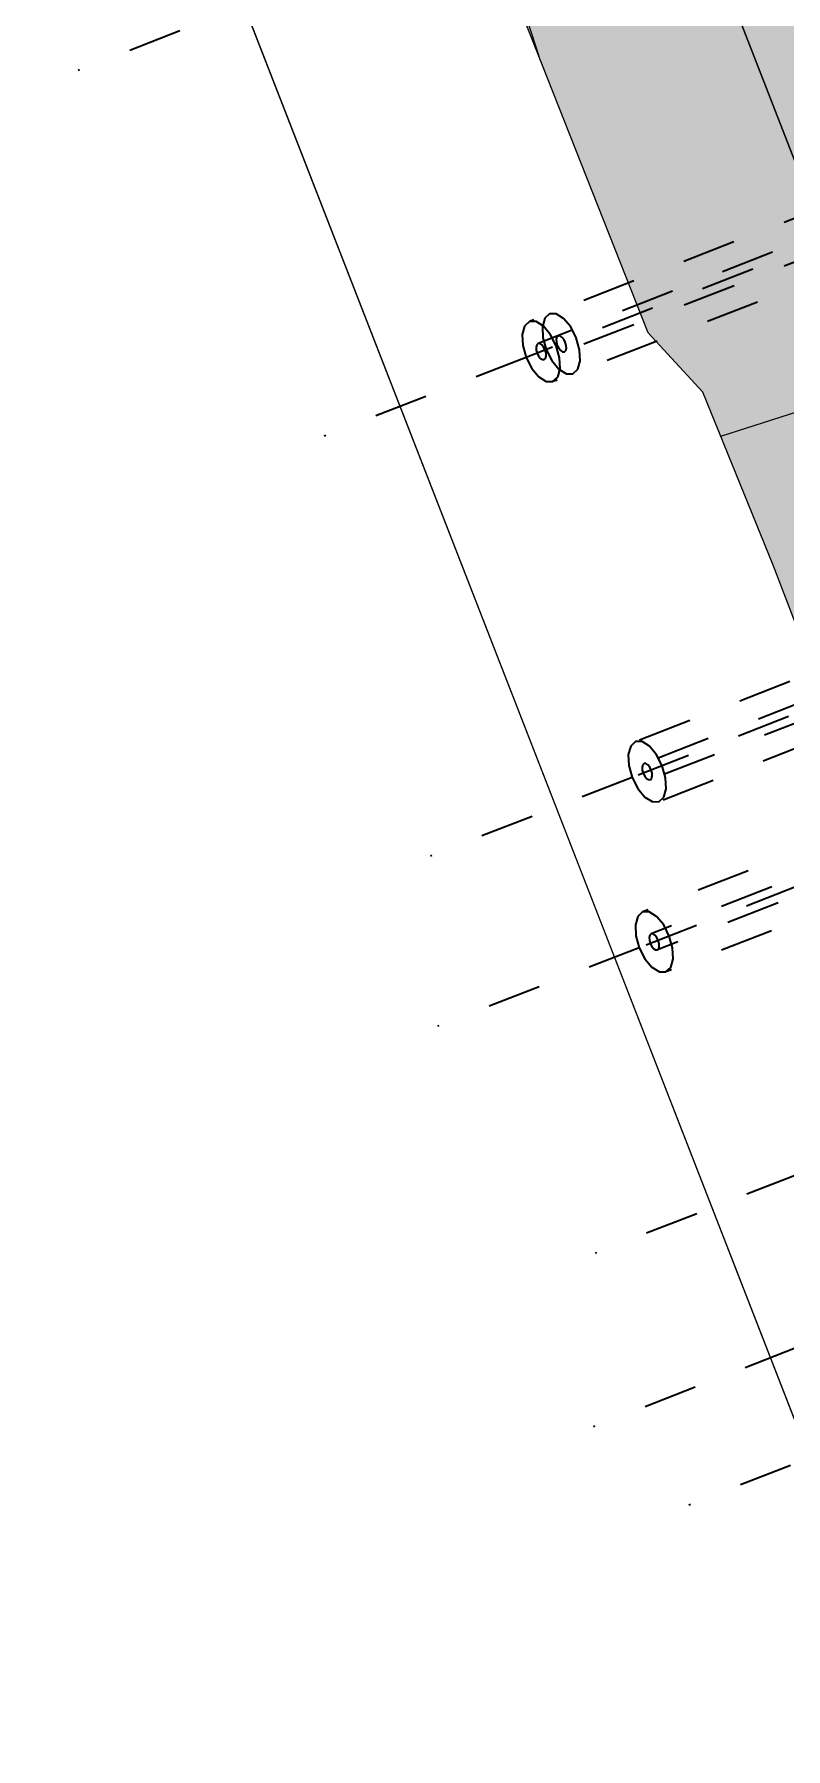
# Model space of a CAD drawing. Header units: metres. Extents: x 2688466 to 2688595, y 1221626 to 1221756.
# Drawn here: x 2688495.774 to 2688497.172, y 1221702.36 to 1221705.55 of the extents above; entities that cross this region are included whole.
import ezdxf

# ---------------------------------------------------------------- set-up
doc = ezdxf.new("R2010")
doc.units = ezdxf.units.M
doc.linetypes.add('AUSGEZOGEN', pattern=[0])
doc.linetypes.add('VERDECKT2_S2', pattern=[0.15, 0.1, -0.05])
for name, color, linetype, lineweight in [('Beton Ansicht', 7, 'AUSGEZOGEN', 35), ('Schnittbeschriftung', 7, 'AUSGEZOGEN', 50), ('Standard', 7, 'AUSGEZOGEN', 13), ('Tiefbau Global', 250, 'AUSGEZOGEN', 35)]:
    doc.layers.add(name, color=color, linetype=linetype, lineweight=lineweight)

msp = doc.modelspace()

# ---------------------------------------------------------------- hatches: boundary and pattern name
at = {"layer": 'Standard', "linetype": 'AUSGEZOGEN', "lineweight": 13, "transparency": 33554559}
h = msp.add_hatch(color=7, dxfattribs=at)
h.set_gradient(color1=(199, 199, 199), color2=(199, 199, 199), one_color=1)
h.paths.add_polyline_path([(2688495.6094, 1221709.3694), (2688497.5621, 1221704.3555), (2688498.3075, 1221704.6458), (2688496.8043, 1221708.5055), (2688496.3548, 1221709.6597)], flags=0)
h = msp.add_hatch(color=7, dxfattribs=at)
h.set_gradient(color1=(240, 240, 180), color2=(240, 240, 180), one_color=1)
h.paths.add_polyline_path([(2688495.347, 1221709.0867), (2688495.6992, 1221708.1323), (2688495.8812, 1221707.6517), (2688496.103, 1221707.0629), (2688496.3097, 1221706.5138), (2688496.3683, 1221706.3739), (2688496.3887, 1221706.3251), (2688496.4486, 1221706.1775), (2688496.9157, 1221704.995), (2688497.0174, 1221704.8846), (2688497.1483, 1221704.5624), (2688497.2711, 1221704.2422), (2688497.5621, 1221704.3555), (2688495.6094, 1221709.3694), (2688495.1745, 1221709.5762)], flags=0)
at = {"layer": 'Standard', "linetype": 'AUSGEZOGEN', "lineweight": 25, "transparency": 33554687}
h = msp.add_hatch(dxfattribs=at)
h.set_pattern_fill('MUSTER', scale=0.5025, angle=287.86, style=0, pattern_type=2)
h.set_pattern_definition([(287.86, (2688529.3088, 1221730.50666), (0.632397, -0.324171), [0.5025, -0.5025]), (17.86, (2688529.3088, 1221730.50666), (0.324171, 0.632397), [0.5025, -0.5025])])
h.paths.add_polyline_path([(2688497.5621, 1221704.3555), (2688495.6094, 1221709.3694), (2688495.1745, 1221709.5762), (2688495.347, 1221709.0867), (2688495.6992, 1221708.1323), (2688495.8812, 1221707.6517), (2688496.103, 1221707.0629), (2688496.3097, 1221706.5138), (2688496.3683, 1221706.3739), (2688496.3887, 1221706.3251), (2688496.4486, 1221706.1775), (2688496.9157, 1221704.995), (2688497.0174, 1221704.8846), (2688497.1483, 1221704.5624), (2688497.2711, 1221704.2422)], flags=0)

# ---------------------------------------------------------------- linework, layer by layer
at = {"layer": 'Beton Ansicht', "linetype": 'VERDECKT2_S2', "lineweight": 35, "transparency": 33554687}
for p, q in [((2688503.0739, 1221707.4358), (2688496.6887, 1221704.949)), ((2688502.9247, 1221707.3948), (2688496.7109, 1221704.9748)), ((2688503.0394, 1221707.4052), (2688496.7225, 1221704.945)), ((2688503.5133, 1221706.7484), (2688496.886, 1221704.1674)), ((2688503.3641, 1221706.7074), (2688496.9082, 1221704.1931)), ((2688503.3757, 1221706.6776), (2688496.9198, 1221704.1633)), ((2688498.38, 1221705.6721), (2688496.6949, 1221705.0158)), ((2688496.2307, 1221705.6292), (2688495.8551, 1221705.4829)), ((2688496.2307, 1221705.6292), (2688495.9112, 1221705.5048)), ((2688498.4236, 1221705.5603), (2688496.7385, 1221704.904)), ((2688501.1055, 1221705.4887), (2688496.8992, 1221703.8505)), ((2688501.0593, 1221705.4879), (2688496.9213, 1221703.8763)), ((2688501.071, 1221705.4581), (2688496.9329, 1221703.8465)), ((2688496.7324, 1221705.0304), (2688496.7233, 1221705.022)), ((2688496.7447, 1221705.0303), (2688496.7324, 1221705.0304)), ((2688496.7585, 1221705.0217), (2688496.7447, 1221705.0303)), ((2688496.6859, 1221705.0074), (2688496.6815, 1221704.9918)), ((2688496.6949, 1221705.0158), (2688496.6859, 1221705.0074)), ((2688496.7073, 1221705.0157), (2688496.6949, 1221705.0158)), ((2688496.7211, 1221705.0072), (2688496.7073, 1221705.0157)), ((2688496.7233, 1221705.022), (2688496.719, 1221705.0063)), ((2688496.719, 1221705.0063), (2688496.72, 1221704.9858)), ((2688496.7342, 1221704.9914), (2688496.7211, 1221705.0072)), ((2688496.7716, 1221705.006), (2688496.7585, 1221705.0217)), ((2688496.7821, 1221704.9854), (2688496.7716, 1221705.006)), ((2688496.6815, 1221704.9918), (2688496.6825, 1221704.9713)), ((2688496.6825, 1221704.9713), (2688496.6887, 1221704.949)), ((2688496.7085, 1221704.9726), (2688496.7073, 1221704.9684)), ((2688496.7073, 1221704.9684), (2688496.7076, 1221704.9629)), ((2688496.7109, 1221704.9748), (2688496.7085, 1221704.9726)), ((2688496.7142, 1221704.9748), (2688496.7109, 1221704.9748)), ((2688496.7178, 1221704.9725), (2688496.7142, 1221704.9748)), ((2688496.7213, 1221704.9683), (2688496.7178, 1221704.9725)), ((2688496.72, 1221704.9858), (2688496.7262, 1221704.9636)), ((2688496.7241, 1221704.9628), (2688496.7213, 1221704.9683)), ((2688496.7446, 1221704.9708), (2688496.7342, 1221704.9914)), ((2688496.7508, 1221704.9486), (2688496.7446, 1221704.9708)), ((2688496.7459, 1221704.9872), (2688496.7448, 1221704.983)), ((2688496.7448, 1221704.983), (2688496.745, 1221704.9775)), ((2688496.745, 1221704.9775), (2688496.7467, 1221704.9716)), ((2688496.7483, 1221704.9894), (2688496.7459, 1221704.9872)), ((2688496.7467, 1221704.9716), (2688496.7495, 1221704.9661)), ((2688496.7516, 1221704.9894), (2688496.7483, 1221704.9894)), ((2688496.7553, 1221704.9871), (2688496.7516, 1221704.9894)), ((2688496.7588, 1221704.9829), (2688496.7553, 1221704.9871)), ((2688496.7616, 1221704.9774), (2688496.7588, 1221704.9829)), ((2688496.7632, 1221704.9715), (2688496.7616, 1221704.9774)), ((2688496.7635, 1221704.966), (2688496.7632, 1221704.9715)), ((2688496.7883, 1221704.9632), (2688496.7821, 1221704.9854)), ((2688496.6887, 1221704.949), (2688496.3132, 1221704.8028)), ((2688496.6887, 1221704.949), (2688496.3506, 1221704.8174)), ((2688496.6887, 1221704.949), (2688496.6992, 1221704.9285)), ((2688496.7076, 1221704.9629), (2688496.7092, 1221704.957)), ((2688496.7092, 1221704.957), (2688496.712, 1221704.9515)), ((2688496.712, 1221704.9515), (2688496.7155, 1221704.9473)), ((2688496.7155, 1221704.9473), (2688496.7192, 1221704.945)), ((2688496.7192, 1221704.945), (2688496.7225, 1221704.945)), ((2688496.7225, 1221704.945), (2688496.7249, 1221704.9473)), ((2688496.7258, 1221704.9569), (2688496.7241, 1221704.9628)), ((2688496.7249, 1221704.9473), (2688496.7261, 1221704.9514)), ((2688496.7261, 1221704.9514), (2688496.7258, 1221704.9569)), ((2688496.7262, 1221704.9636), (2688496.7366, 1221704.9431)), ((2688496.7366, 1221704.9431), (2688496.7498, 1221704.9273)), ((2688496.7495, 1221704.9661), (2688496.753, 1221704.9619)), ((2688496.7518, 1221704.9281), (2688496.7508, 1221704.9486)), ((2688496.753, 1221704.9619), (2688496.7566, 1221704.9596)), ((2688496.7566, 1221704.9596), (2688496.7599, 1221704.9596)), ((2688496.7599, 1221704.9596), (2688496.7624, 1221704.9618)), ((2688496.7624, 1221704.9618), (2688496.7635, 1221704.966)), ((2688496.7849, 1221704.927), (2688496.7893, 1221704.9427)), ((2688496.7893, 1221704.9427), (2688496.7883, 1221704.9632)), ((2688496.6992, 1221704.9285), (2688496.7123, 1221704.9127)), ((2688496.7123, 1221704.9127), (2688496.7261, 1221704.9041)), ((2688496.7261, 1221704.9041), (2688496.7385, 1221704.904)), ((2688496.7385, 1221704.904), (2688496.7475, 1221704.9124)), ((2688496.7475, 1221704.9124), (2688496.7518, 1221704.9281)), ((2688496.7498, 1221704.9273), (2688496.7636, 1221704.9187)), ((2688496.7636, 1221704.9187), (2688496.7759, 1221704.9186)), ((2688496.7759, 1221704.9186), (2688496.7849, 1221704.927)), ((2688498.6703, 1221704.9266), (2688496.8922, 1221704.2341)), ((2688498.7139, 1221704.8148), (2688496.9358, 1221704.1223)), ((2688498.7792, 1221704.6471), (2688496.9054, 1221703.9173)), ((2688498.8228, 1221704.5353), (2688496.9489, 1221703.8055)), ((2688496.8922, 1221704.2341), (2688496.8832, 1221704.2257)), ((2688496.9046, 1221704.2341), (2688496.8922, 1221704.2341)), ((2688496.9184, 1221704.2255), (2688496.9046, 1221704.2341)), ((2688496.8832, 1221704.2257), (2688496.8788, 1221704.2101)), ((2688496.8788, 1221704.2101), (2688496.8798, 1221704.1896)), ((2688496.9315, 1221704.2097), (2688496.9184, 1221704.2255)), ((2688496.942, 1221704.1891), (2688496.9315, 1221704.2097)), ((2688496.8798, 1221704.1896), (2688496.886, 1221704.1674)), ((2688496.9058, 1221704.1909), (2688496.9046, 1221704.1867)), ((2688496.9046, 1221704.1867), (2688496.9049, 1221704.1813)), ((2688496.9049, 1221704.1813), (2688496.9065, 1221704.1753)), ((2688496.9082, 1221704.1931), (2688496.9058, 1221704.1909)), ((2688496.9065, 1221704.1753), (2688496.9093, 1221704.1699)), ((2688496.9115, 1221704.1931), (2688496.9082, 1221704.1931)), ((2688496.9093, 1221704.1699), (2688496.9128, 1221704.1656)), ((2688496.9152, 1221704.1908), (2688496.9115, 1221704.1931)), ((2688496.9187, 1221704.1866), (2688496.9152, 1221704.1908)), ((2688496.9215, 1221704.1811), (2688496.9187, 1221704.1866)), ((2688496.9231, 1221704.1752), (2688496.9215, 1221704.1811)), ((2688496.9222, 1221704.1656), (2688496.9234, 1221704.1697)), ((2688496.9234, 1221704.1697), (2688496.9231, 1221704.1752)), ((2688496.9482, 1221704.1669), (2688496.942, 1221704.1891)), ((2688496.886, 1221704.1674), (2688496.5105, 1221704.0211)), ((2688496.886, 1221704.1674), (2688496.8965, 1221704.1468)), ((2688496.8965, 1221704.1468), (2688496.9096, 1221704.131)), ((2688496.9128, 1221704.1656), (2688496.9165, 1221704.1634)), ((2688496.9165, 1221704.1634), (2688496.9198, 1221704.1633)), ((2688496.9198, 1221704.1633), (2688496.9222, 1221704.1656)), ((2688496.9448, 1221704.1308), (2688496.9492, 1221704.1464)), ((2688496.9492, 1221704.1464), (2688496.9482, 1221704.1669)), ((2688496.9096, 1221704.131), (2688496.9234, 1221704.1224)), ((2688496.9234, 1221704.1224), (2688496.9358, 1221704.1223)), ((2688496.9358, 1221704.1223), (2688496.9448, 1221704.1308)), ((2688496.9054, 1221703.9173), (2688496.8963, 1221703.9089)), ((2688496.9177, 1221703.9172), (2688496.9054, 1221703.9173)), ((2688496.9315, 1221703.9086), (2688496.9177, 1221703.9172)), ((2688496.8963, 1221703.9089), (2688496.892, 1221703.8932)), ((2688496.892, 1221703.8932), (2688496.893, 1221703.8727)), ((2688496.9446, 1221703.8929), (2688496.9315, 1221703.9086)), ((2688496.9551, 1221703.8723), (2688496.9446, 1221703.8929)), ((2688496.8992, 1221703.8505), (2688496.5236, 1221703.7043)), ((2688496.893, 1221703.8727), (2688496.8992, 1221703.8505)), ((2688496.8992, 1221703.8505), (2688496.9096, 1221703.83)), ((2688496.9189, 1221703.8741), (2688496.9178, 1221703.8699)), ((2688496.9178, 1221703.8699), (2688496.918, 1221703.8644)), ((2688496.918, 1221703.8644), (2688496.9197, 1221703.8585)), ((2688496.9213, 1221703.8763), (2688496.9189, 1221703.8741)), ((2688496.9197, 1221703.8585), (2688496.9225, 1221703.853)), ((2688496.9246, 1221703.8763), (2688496.9213, 1221703.8763)), ((2688496.9225, 1221703.853), (2688496.926, 1221703.8488)), ((2688496.9283, 1221703.874), (2688496.9246, 1221703.8763)), ((2688496.9318, 1221703.8698), (2688496.9283, 1221703.874)), ((2688496.9346, 1221703.8643), (2688496.9318, 1221703.8698)), ((2688496.9362, 1221703.8584), (2688496.9346, 1221703.8643)), ((2688496.9354, 1221703.8487), (2688496.9365, 1221703.8529)), ((2688496.9365, 1221703.8529), (2688496.9362, 1221703.8584)), ((2688496.9613, 1221703.8501), (2688496.9551, 1221703.8723)), ((2688496.9623, 1221703.8296), (2688496.9613, 1221703.8501)), ((2688496.9096, 1221703.83), (2688496.9228, 1221703.8142)), ((2688496.926, 1221703.8488), (2688496.9297, 1221703.8465)), ((2688496.9297, 1221703.8465), (2688496.9329, 1221703.8465)), ((2688496.9329, 1221703.8465), (2688496.9354, 1221703.8487)), ((2688496.958, 1221703.8139), (2688496.9623, 1221703.8296)), ((2688496.9228, 1221703.8142), (2688496.9366, 1221703.8056)), ((2688496.9366, 1221703.8056), (2688496.9489, 1221703.8055)), ((2688496.9489, 1221703.8055), (2688496.958, 1221703.8139)), ((2688497.1925, 1221703.4282), (2688496.8169, 1221703.2819)), ((2688497.1925, 1221703.4282), (2688496.9499, 1221703.3337)), ((2688497.1895, 1221703.1051), (2688496.814, 1221702.9588)), ((2688497.3671, 1221702.9596), (2688496.9916, 1221702.8134))]:
    msp.add_line(p, q, dxfattribs=at)
at = {"layer": 'Schnittbeschriftung', "color": 7, "linetype": 'AUSGEZOGEN', "lineweight": 13, "transparency": 33554687}
for points in [[(2688495.6094, 1221709.3694), (2688496.3548, 1221709.6597), (2688496.6778, 1221708.8304), (2688498.3075, 1221704.6458), (2688497.5621, 1221704.3555), (2688495.6094, 1221709.3694)], [(2688497.5621, 1221704.3555), (2688497.2711, 1221704.2422), (2688497.1483, 1221704.5624), (2688497.0174, 1221704.8846), (2688496.9157, 1221704.995), (2688496.4486, 1221706.1775), (2688496.3887, 1221706.3251), (2688496.3683, 1221706.3739), (2688496.3097, 1221706.5138), (2688496.103, 1221707.0629), (2688495.8812, 1221707.6517), (2688495.6992, 1221708.1323), (2688495.347, 1221709.0867), (2688495.1745, 1221709.5762), (2688495.6094, 1221709.3694), (2688497.5621, 1221704.3555)]]:
    msp.add_lwpolyline(points, close=True, dxfattribs=at)
at = {"layer": 'Tiefbau Global', "color": 1, "lineweight": 25, "transparency": 33554687}
msp.add_lwpolyline([(2688505.244, 1221682.279), (2688505.244, 1221682.279), (2688491.849, 1221716.687), (2688491.849, 1221716.687)], close=True, dxfattribs=at)

doc.saveas('drawing.dxf')
